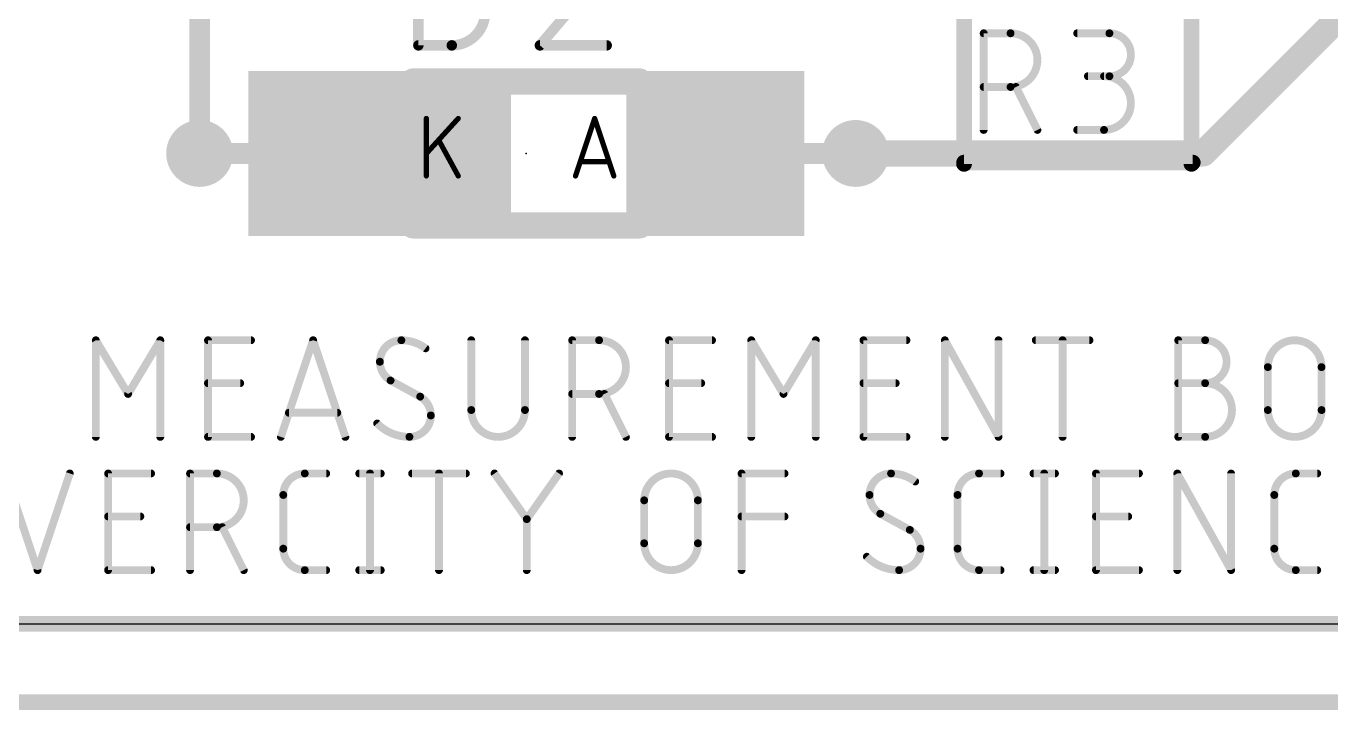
# Model space of a CAD drawing. Extents: x -2.3 to 95.2, y -2.6 to 57.4.
# Drawn here: x 27.6 to 40.28, y -0.84 to 5.81 of the extents above; entities that cross this region are included whole.
import ezdxf

# ---------------------------------------------------------------- set-up
doc = ezdxf.new("R2010")
doc.units = 0
for name, color, linetype in [('1', 12, 'CONTINUOUS'), ('16', 132, 'CONTINUOUS'), ('18', 110, 'CONTINUOUS'), ('20', 31, 'CONTINUOUS'), ('23', 53, 'CONTINUOUS'), ('25', 253, 'CONTINUOUS'), ('29', 253, 'CONTINUOUS'), ('51', 253, 'CONTINUOUS')]:
    doc.layers.add(name, color=color, linetype=linetype)

# ---------------------------------------------------------------- blocks, each defined once
blk = doc.blocks.new('RECT')
blk.add_solid([(-0.5, -0.5), (0.5, -0.5), (-0.5, 0.5), (0.5, 0.5)])
blk = doc.blocks.new('ROUNDV')
at = {"const_width": 0.5}
blk.add_lwpolyline([(0, -0.25, 1), (0, 0.25, 1), (0, -0.25)], format="xyb", dxfattribs=at)

msp = doc.modelspace()

# ---------------------------------------------------------------- linework, layer by layer
at = {"layer": '1'}
for points, const_width in [([(30.5612, 4.572), (29.2862, 4.572)], 0.2032), ([(35.6616, 4.572), (34.3612, 4.572)], 0.2032), ([(-0.4522, 0), (52.705, 0)], 0.1524)]:
    msp.add_lwpolyline(points, dxfattribs=dict(at, const_width=const_width))
at = {"layer": '1', "const_width": 0.1016}
for points in [[(29.2862, 4.6228, 1), (29.2862, 4.5212)], [(30.5612, 4.5212, 1), (30.5612, 4.6228)], [(34.3612, 4.6228, 1), (34.3612, 4.5212)], [(35.6616, 4.5212, 1), (35.6616, 4.6228)]]:
    msp.add_lwpolyline(points, format="xyb", dxfattribs=at)
at = {"layer": '16'}
for points, const_width in [([(39.0398, 4.572), (44.5008, 10.033)], 0.254), ([(29.2862, 4.572), (29.2862, 6.3246)], 0.2032), ([(35.6616, 4.572), (39.0398, 4.572)], 0.254), ([(-0.4381, 0), (49.53, 0)], 0.1524), ([(-2.2184, -0.762), (95.123, -0.762)], 0.1524)]:
    msp.add_lwpolyline(points, dxfattribs=dict(at, const_width=const_width))
for points, const_width in [([(35.6616, 4.6355, 1), (35.6616, 4.5085)], 0.127), ([(39.0398, 4.5085, 1), (39.0398, 4.6355)], 0.127), ([(29.2354, 4.572, 1), (29.337, 4.572)], 0.1016), ([(38.9949, 4.6169, 1), (39.0847, 4.5271)], 0.127)]:
    msp.add_lwpolyline(points, format="xyb", dxfattribs=dict(at, const_width=const_width))
at = {"layer": '20'}
msp.add_line((2, 0), (53.34, 0), dxfattribs=at)
at = {"layer": '23'}
msp.add_point((32.4612, 4.572), dxfattribs=at)
at = {"layer": '25'}
for points, const_width in [([(36.7157, 4.4704), (36.7157, 7.5311)], 0.1524), ([(38.9255, 4.4704), (38.9255, 7.5311)], 0.1524), ([(31.412, 5.6228), (31.412, 6.7912)], 0.1016), ([(33.1448, 6.2719), (32.5931, 5.6228)], 0.1016), ([(36.9062, 4.8006), (36.9062, 5.7404)], 0.0762), ([(36.9062, 5.7404), (37.1673, 5.7404)], 0.0762), ([(37.8149, 5.7404), (38.1282, 5.7404)], 0.0762), ([(31.7366, 5.6228), (31.412, 5.6228)], 0.1016), ([(32.5931, 5.6228), (33.2422, 5.6228)], 0.1016), ([(38.1282, 5.3227), (37.9193, 5.3227)], 0.0762), ([(37.1673, 5.2183), (36.9062, 5.2183)], 0.0762), ([(37.4283, 4.8006), (37.2195, 5.2183)], 0.0762), ([(31.489, 4.3534), (31.489, 4.9122)], 0.0508), ([(31.7994, 4.9122), (31.489, 4.5707)], 0.0508), ([(32.939, 4.3534), (33.1253, 4.9122)], 0.0508), ([(33.1253, 4.9122), (33.3115, 4.3534)], 0.0508), ([(37.8149, 4.8006), (38.0759, 4.8006)], 0.0762), ([(31.7994, 4.3534), (31.6132, 4.6949)], 0.0508), ([(33.265, 4.4931), (32.9856, 4.4931)], 0.0508), ([(36.7157, 4.4831), (38.9382, 4.4831)], 0.1524), ([(28.2772, 1.8161), (28.2772, 2.7559)], 0.0762), ([(28.2772, 2.7559), (28.5905, 2.2338)], 0.0762), ([(28.5905, 2.2338), (28.9037, 2.7559)], 0.0762), ([(28.9037, 2.7559), (28.9037, 1.8161)], 0.0762), ([(29.3675, 1.8161), (29.3675, 2.7559)], 0.0762), ([(29.3675, 2.7559), (29.7852, 2.7559)], 0.0762), ([(30.0755, 1.8161), (30.3888, 2.7559)], 0.0762), ([(30.3888, 2.7559), (30.7021, 1.8161)], 0.0762), ([(31.926, 2.7559), (31.926, 2.0772)], 0.0762), ([(32.4482, 2.0772), (32.4482, 2.7559)], 0.0762), ([(32.9071, 1.8161), (32.9071, 2.7559)], 0.0762), ([(32.9071, 2.7559), (33.1682, 2.7559)], 0.0762), ([(33.848, 1.8161), (33.848, 2.7559)], 0.0762), ([(33.848, 2.7559), (34.2657, 2.7559)], 0.0762), ([(34.6475, 1.8161), (34.6475, 2.7559)], 0.0762), ([(34.6475, 2.7559), (34.9608, 2.2338)], 0.0762), ([(34.9608, 2.2338), (35.274, 2.7559)], 0.0762), ([(35.274, 2.7559), (35.274, 1.8161)], 0.0762), ([(35.7378, 1.8161), (35.7378, 2.7559)], 0.0762), ([(35.7378, 2.7559), (36.1555, 2.7559)], 0.0762), ([(36.5285, 1.8161), (36.5285, 2.7559)], 0.0762), ([(36.5285, 2.7559), (37.0506, 1.8161)], 0.0762), ([(37.0506, 1.8161), (37.0506, 2.7559)], 0.0762), ([(37.4124, 2.7559), (37.9345, 2.7559)], 0.0762), ([(37.6735, 1.8161), (37.6735, 2.7559)], 0.0762), ([(38.7971, 1.8161), (38.7971, 2.7559)], 0.0762), ([(38.7971, 2.7559), (39.0582, 2.7559)], 0.0762), ([(39.6679, 2.0772), (39.6679, 2.4948)], 0.0762), ([(40.19, 2.4948), (40.19, 2.0772)], 0.0762), ([(29.3675, 2.3382), (29.6808, 2.3382)], 0.0762), ([(31.4293, 2.2077), (31.1422, 2.3643)], 0.0762), ([(33.848, 2.3382), (34.1613, 2.3382)], 0.0762), ([(35.7378, 2.3382), (36.051, 2.3382)], 0.0762), ([(38.7971, 2.3382), (39.0582, 2.3382)], 0.0762), ([(33.1682, 2.2338), (32.9071, 2.2338)], 0.0762), ([(33.4292, 1.8161), (33.2204, 2.2338)], 0.0762), ([(30.6237, 2.0511), (30.1538, 2.0511)], 0.0762), ([(29.7852, 1.8161), (29.3675, 1.8161)], 0.0762), ([(34.2657, 1.8161), (33.848, 1.8161)], 0.0762), ([(36.1555, 1.8161), (35.7378, 1.8161)], 0.0762), ([(39.0582, 1.8161), (38.7971, 1.8161)], 0.0762), ([(27.3975, 1.4605), (27.7108, 0.5207)], 0.0762), ([(27.7108, 0.5207), (28.0241, 1.4605)], 0.0762), ([(28.3964, 0.5207), (28.3964, 1.4605)], 0.0762), ([(28.3964, 1.4605), (28.8141, 1.4605)], 0.0762), ([(29.1928, 0.5207), (29.1928, 1.4605)], 0.0762), ([(29.1928, 1.4605), (29.4539, 1.4605)], 0.0762), ([(30.3078, 1.4605), (30.5166, 1.4605)], 0.0762), ([(30.8372, 1.4605), (31.0461, 1.4605)], 0.0762), ([(30.9417, 1.4605), (30.9417, 0.5207)], 0.0762), ([(31.3512, 1.4605), (31.8733, 1.4605)], 0.0762), ([(31.6122, 0.5207), (31.6122, 1.4605)], 0.0762), ([(32.1524, 1.4605), (32.4657, 1.0167)], 0.0762), ([(32.4657, 1.0167), (32.7789, 1.4605)], 0.0762), ([(34.5533, 0.5207), (34.5533, 1.4605)], 0.0762), ([(34.5533, 1.4605), (34.971, 1.4605)], 0.0762), ([(36.8609, 1.4605), (37.0698, 1.4605)], 0.0762), ([(37.3904, 1.4605), (37.5992, 1.4605)], 0.0762), ([(37.4948, 1.4605), (37.4948, 0.5207)], 0.0762), ([(37.9975, 0.5207), (37.9975, 1.4605)], 0.0762), ([(37.9975, 1.4605), (38.4152, 1.4605)], 0.0762), ([(38.7882, 0.5207), (38.7882, 1.4605)], 0.0762), ([(38.7882, 1.4605), (39.3104, 0.5207)], 0.0762), ([(39.3104, 0.5207), (39.3104, 1.4605)], 0.0762), ([(39.9394, 1.4605), (40.1482, 1.4605)], 0.0762), ([(30.0989, 0.7295), (30.0989, 1.2517)], 0.0762), ([(36.6521, 0.7295), (36.6521, 1.2517)], 0.0762), ([(39.7305, 0.7295), (39.7305, 1.2517)], 0.0762), ([(33.6067, 0.7818), (33.6067, 1.1994)], 0.0762), ([(34.1288, 1.1994), (34.1288, 0.7818)], 0.0762), ([(28.3964, 1.0428), (28.7096, 1.0428)], 0.0762), ([(32.4657, 0.5207), (32.4657, 1.0167)], 0.0762), ([(34.5533, 1.0428), (34.971, 1.0428)], 0.0762), ([(36.1884, 0.9123), (35.9013, 1.0689)], 0.0762), ([(37.9975, 1.0428), (38.3108, 1.0428)], 0.0762), ([(29.4539, 0.9384), (29.1928, 0.9384)], 0.0762), ([(29.7149, 0.5207), (29.5061, 0.9384)], 0.0762), ([(28.8141, 0.5207), (28.3964, 0.5207)], 0.0762), ([(30.5166, 0.5207), (30.3078, 0.5207)], 0.0762), ([(30.8372, 0.5207), (31.0461, 0.5207)], 0.0762), ([(37.0698, 0.5207), (36.8609, 0.5207)], 0.0762), ([(37.3904, 0.5207), (37.5992, 0.5207)], 0.0762), ([(38.4152, 0.5207), (37.9975, 0.5207)], 0.0762), ([(40.1482, 0.5207), (39.9394, 0.5207)], 0.0762)]:
    msp.add_lwpolyline(points, dxfattribs=dict(at, const_width=const_width))
for points, const_width in [([(31.7366, 5.6228, 0.4142), (32.0611, 5.9474)], 0.1016), ([(36.9252, 5.7404, 1), (36.8871, 5.7404)], 0.0381), ([(36.9062, 5.7595, 1), (36.9062, 5.7214)], 0.0381), ([(37.1673, 5.7595, 1), (37.1673, 5.7214)], 0.0381), ([(37.1673, 5.2183, 1), (37.1673, 5.7404)], 0.0762), ([(37.1673, 5.7214, 1), (37.1673, 5.7595)], 0.0381), ([(37.8149, 5.7595, 1), (37.8149, 5.7214)], 0.0381), ([(38.1282, 5.7595, 1), (38.1282, 5.7214)], 0.0381), ([(38.1282, 5.3227, 1), (38.1282, 5.7404)], 0.0762), ([(38.1282, 5.7214, 1), (38.1282, 5.7595)], 0.0381), ([(31.412, 5.6482, 1), (31.412, 5.5974)], 0.0508), ([(31.3866, 5.6228, 1), (31.4374, 5.6228)], 0.0508), ([(31.7366, 5.6482, 1), (31.7366, 5.5974)], 0.0508), ([(31.7366, 5.5974, 1), (31.7366, 5.6482)], 0.0508), ([(32.5737, 5.6393, 1), (32.6125, 5.6063)], 0.0508), ([(32.5931, 5.6482, 1), (32.5931, 5.5974)], 0.0508), ([(33.2422, 5.5974, 1), (33.2422, 5.6482)], 0.0508), ([(37.9193, 5.3418, 1), (37.9193, 5.3037)], 0.0381), ([(38.0759, 5.3418, 1), (38.0759, 5.3037)], 0.0381), ([(38.0759, 4.8006, 1), (38.0759, 5.3227)], 0.0762), ([(38.1282, 5.3418, 1), (38.1282, 5.3037)], 0.0381), ([(38.1282, 5.3037, 1), (38.1282, 5.3418)], 0.0381), ([(36.9062, 5.2373, 1), (36.9062, 5.1992)], 0.0381), ([(37.1673, 5.2373, 1), (37.1673, 5.1992)], 0.0381), ([(37.1673, 5.1992, 1), (37.1673, 5.2373)], 0.0381), ([(37.2365, 5.2268, 1), (37.2024, 5.2098)], 0.0381), ([(31.5017, 4.9122, 1), (31.4763, 4.9122)], 0.0254), ([(31.8088, 4.9037, 1), (31.79, 4.9207)], 0.0254), ([(33.1373, 4.9162, 1), (33.1132, 4.9082)], 0.0254), ([(33.1373, 4.9082, 1), (33.1132, 4.9162)], 0.0254), ([(36.8871, 4.8006, 1), (36.9252, 4.8006)], 0.0381), ([(37.4113, 4.7921, 1), (37.4453, 4.8091)], 0.0381), ([(37.8149, 4.8197, 1), (37.8149, 4.7816)], 0.0381), ([(38.0759, 4.8197, 1), (38.0759, 4.7816)], 0.0381), ([(38.0759, 4.7816, 1), (38.0759, 4.8197)], 0.0381), ([(31.6243, 4.701, 1), (31.602, 4.6888)], 0.0254), ([(31.4796, 4.5793, 1), (31.4984, 4.5622)], 0.0254), ([(32.9856, 4.5058, 1), (32.9856, 4.4804)], 0.0254), ([(33.265, 4.4804, 1), (33.265, 4.5058)], 0.0254), ([(36.7157, 4.5212, 1), (36.7157, 4.445)], 0.0762), ([(36.6776, 4.4704, 1), (36.7538, 4.4704)], 0.0762), ([(38.8874, 4.4704, 1), (38.9636, 4.4704)], 0.0762), ([(38.9382, 4.445, 1), (38.9382, 4.5212)], 0.0762), ([(31.4763, 4.3534, 1), (31.5017, 4.3534)], 0.0254), ([(31.7883, 4.3473, 1), (31.8106, 4.3595)], 0.0254), ([(32.927, 4.3574, 1), (32.951, 4.3494)], 0.0254), ([(33.2995, 4.3494, 1), (33.3236, 4.3574)], 0.0254), ([(28.2963, 2.7559, 1), (28.2582, 2.7559)], 0.0381), ([(28.2936, 2.7657, 1), (28.2609, 2.7461)], 0.0381), ([(28.9228, 2.7559, 1), (28.8847, 2.7559)], 0.0381), ([(28.9201, 2.7461, 1), (28.8874, 2.7657)], 0.0381), ([(29.3865, 2.7559, 1), (29.3484, 2.7559)], 0.0381), ([(29.3675, 2.775, 1), (29.3675, 2.7369)], 0.0381), ([(29.7852, 2.7369, 1), (29.7852, 2.775)], 0.0381), ([(30.4069, 2.7619, 1), (30.3707, 2.7499)], 0.0381), ([(30.4069, 2.7499, 1), (30.3707, 2.7619)], 0.0381), ([(31.2466, 2.7559, 0.4142), (31.0378, 2.5471)], 0.0762), ([(31.4816, 2.6776, 0.1623), (31.2466, 2.7559)], 0.0762), ([(31.2466, 2.7749, 1), (31.2466, 2.7369)], 0.0381), ([(31.2466, 2.7368, 1), (31.2466, 2.7749)], 0.0381), ([(31.9451, 2.7559, 1), (31.907, 2.7559)], 0.0381), ([(32.4672, 2.7559, 1), (32.4291, 2.7559)], 0.0381), ([(32.9071, 2.775, 1), (32.9071, 2.7369)], 0.0381), ([(32.9262, 2.7559, 1), (32.8881, 2.7559)], 0.0381), ([(33.1682, 2.2338, 1), (33.1682, 2.7559)], 0.0762), ([(33.1682, 2.775, 1), (33.1682, 2.7369)], 0.0381), ([(33.1682, 2.7369, 1), (33.1682, 2.775)], 0.0381), ([(33.848, 2.775, 1), (33.848, 2.7369)], 0.0381), ([(33.8671, 2.7559, 1), (33.829, 2.7559)], 0.0381), ([(34.2657, 2.7369, 1), (34.2657, 2.775)], 0.0381), ([(34.6638, 2.7657, 1), (34.6312, 2.7461)], 0.0381), ([(34.6666, 2.7559, 1), (34.6285, 2.7559)], 0.0381), ([(35.2931, 2.7559, 1), (35.255, 2.7559)], 0.0381), ([(35.2904, 2.7461, 1), (35.2577, 2.7657)], 0.0381), ([(35.7568, 2.7559, 1), (35.7187, 2.7559)], 0.0381), ([(35.7378, 2.775, 1), (35.7378, 2.7369)], 0.0381), ([(36.1555, 2.7369, 1), (36.1555, 2.775)], 0.0381), ([(36.5452, 2.7652, 1), (36.5119, 2.7466)], 0.0381), ([(36.5476, 2.7559, 1), (36.5095, 2.7559)], 0.0381), ([(37.0697, 2.7559, 1), (37.0316, 2.7559)], 0.0381), ([(37.4124, 2.775, 1), (37.4124, 2.7369)], 0.0381), ([(37.6925, 2.7559, 1), (37.6544, 2.7559)], 0.0381), ([(37.9345, 2.7369, 1), (37.9345, 2.775)], 0.0381), ([(38.7971, 2.775, 1), (38.7971, 2.7369)], 0.0381), ([(38.8162, 2.7559, 1), (38.7781, 2.7559)], 0.0381), ([(39.0582, 2.3382, 1), (39.0582, 2.7559)], 0.0762), ([(39.0582, 2.775, 1), (39.0582, 2.7369)], 0.0381), ([(39.0582, 2.7369, 1), (39.0582, 2.775)], 0.0381), ([(40.19, 2.4948, 1), (39.6679, 2.4948)], 0.0762), ([(31.4701, 2.6623, 1), (31.493, 2.6928)], 0.0381), ([(31.0568, 2.5471, 1), (31.0187, 2.5471)], 0.0381), ([(31.0187, 2.5471, 1), (31.0568, 2.5471)], 0.0381), ([(31.0378, 2.5471, 0.2656), (31.1422, 2.3643)], 0.0762), ([(39.687, 2.4948, 1), (39.6489, 2.4948)], 0.0381), ([(39.6489, 2.4948, 1), (39.687, 2.4948)], 0.0381), ([(40.2091, 2.4948, 1), (40.171, 2.4948)], 0.0381), ([(40.171, 2.4948, 1), (40.2091, 2.4948)], 0.0381), ([(29.3675, 2.3573, 1), (29.3675, 2.3192)], 0.0381), ([(29.6808, 2.3192, 1), (29.6808, 2.3573)], 0.0381), ([(31.1513, 2.381, 1), (31.1331, 2.3476)], 0.0381), ([(31.1325, 2.3479, 1), (31.1518, 2.3807)], 0.0381), ([(33.848, 2.3573, 1), (33.848, 2.3192)], 0.0381), ([(34.1613, 2.3192, 1), (34.1613, 2.3573)], 0.0381), ([(35.7378, 2.3573, 1), (35.7378, 2.3192)], 0.0381), ([(36.051, 2.3192, 1), (36.051, 2.3573)], 0.0381), ([(38.7971, 2.3573, 1), (38.7971, 2.3192)], 0.0381), ([(39.0582, 1.8161, 1), (39.0582, 2.3382)], 0.0762), ([(39.0582, 2.3573, 1), (39.0582, 2.3192)], 0.0381), ([(39.0582, 2.3573, 1), (39.0582, 2.3192)], 0.0381), ([(39.0582, 2.3192, 1), (39.0582, 2.3573)], 0.0381), ([(28.5741, 2.2436, 1), (28.6068, 2.224)], 0.0381), ([(28.5741, 2.224, 1), (28.6068, 2.2436)], 0.0381), ([(31.5338, 2.0249, 0.2656), (31.4293, 2.2077)], 0.0762), ([(31.439, 2.2241, 1), (31.4197, 2.1913)], 0.0381), ([(31.4202, 2.191, 1), (31.4385, 2.2244)], 0.0381), ([(32.9071, 2.2528, 1), (32.9071, 2.2147)], 0.0381), ([(33.1682, 2.2528, 1), (33.1682, 2.2147)], 0.0381), ([(33.1682, 2.2147, 1), (33.1682, 2.2528)], 0.0381), ([(33.2374, 2.2423, 1), (33.2033, 2.2253)], 0.0381), ([(34.9444, 2.2436, 1), (34.9771, 2.224)], 0.0381), ([(34.9444, 2.224, 1), (34.9771, 2.2436)], 0.0381), ([(30.1538, 2.0701, 1), (30.1538, 2.032)], 0.0381), ([(30.6237, 2.032, 1), (30.6237, 2.0701)], 0.0381), ([(31.3249, 1.8161, 0.4142), (31.5338, 2.0249)], 0.0762), ([(31.5528, 2.0249, 1), (31.5147, 2.0249)], 0.0381), ([(31.5147, 2.0249, 1), (31.5528, 2.0249)], 0.0381), ([(31.926, 2.0772, 1), (32.4482, 2.0772)], 0.0762), ([(31.9451, 2.0772, 1), (31.907, 2.0772)], 0.0381), ([(31.907, 2.0772, 1), (31.9451, 2.0772)], 0.0381), ([(32.4672, 2.0772, 1), (32.4291, 2.0772)], 0.0381), ([(32.4291, 2.0772, 1), (32.4672, 2.0772)], 0.0381), ([(39.6679, 2.0772, 1), (40.19, 2.0772)], 0.0762), ([(39.687, 2.0772, 1), (39.6489, 2.0772)], 0.0381), ([(39.6489, 2.0772, 1), (39.687, 2.0772)], 0.0381), ([(40.2091, 2.0772, 1), (40.171, 2.0772)], 0.0381), ([(40.171, 2.0772, 1), (40.2091, 2.0772)], 0.0381), ([(31.0252, 1.96, 1), (30.9981, 1.9332)], 0.0381), ([(31.0117, 1.9466, 0.2), (31.3249, 1.8161)], 0.0762), ([(28.2582, 1.8161, 1), (28.2963, 1.8161)], 0.0381), ([(28.8847, 1.8161, 1), (28.9228, 1.8161)], 0.0381), ([(29.3675, 1.8352, 1), (29.3675, 1.7971)], 0.0381), ([(29.3484, 1.8161, 1), (29.3865, 1.8161)], 0.0381), ([(29.7852, 1.7971, 1), (29.7852, 1.8352)], 0.0381), ([(30.0575, 1.8221, 1), (30.0936, 1.8101)], 0.0381), ([(30.684, 1.8101, 1), (30.7201, 1.8221)], 0.0381), ([(31.3249, 1.8352, 1), (31.3249, 1.7971)], 0.0381), ([(31.3249, 1.7971, 1), (31.3249, 1.8351)], 0.0381), ([(32.8881, 1.8161, 1), (32.9262, 1.8161)], 0.0381), ([(33.4122, 1.8076, 1), (33.4463, 1.8246)], 0.0381), ([(33.848, 1.8352, 1), (33.848, 1.7971)], 0.0381), ([(33.829, 1.8161, 1), (33.8671, 1.8161)], 0.0381), ([(34.2657, 1.7971, 1), (34.2657, 1.8352)], 0.0381), ([(34.6285, 1.8161, 1), (34.6666, 1.8161)], 0.0381), ([(35.255, 1.8161, 1), (35.2931, 1.8161)], 0.0381), ([(35.7187, 1.8161, 1), (35.7568, 1.8161)], 0.0381), ([(35.7378, 1.8352, 1), (35.7378, 1.7971)], 0.0381), ([(36.1555, 1.7971, 1), (36.1555, 1.8352)], 0.0381), ([(36.5095, 1.8161, 1), (36.5476, 1.8161)], 0.0381), ([(37.0316, 1.8161, 1), (37.0697, 1.8161)], 0.0381), ([(37.034, 1.8068, 1), (37.0673, 1.8254)], 0.0381), ([(37.6544, 1.8161, 1), (37.6925, 1.8161)], 0.0381), ([(38.7971, 1.8352, 1), (38.7971, 1.7971)], 0.0381), ([(38.7781, 1.8161, 1), (38.8162, 1.8161)], 0.0381), ([(39.0582, 1.8351, 1), (39.0582, 1.797)], 0.0381), ([(39.0582, 1.7971, 1), (39.0582, 1.8352)], 0.0381), ([(28.0421, 1.4545, 1), (28.006, 1.4665)], 0.0381), ([(28.3964, 1.4796, 1), (28.3964, 1.4415)], 0.0381), ([(28.4154, 1.4605, 1), (28.3773, 1.4605)], 0.0381), ([(28.8141, 1.4415, 1), (28.8141, 1.4796)], 0.0381), ([(29.1928, 1.4796, 1), (29.1928, 1.4415)], 0.0381), ([(29.2119, 1.4605, 1), (29.1738, 1.4605)], 0.0381), ([(29.4539, 1.4796, 1), (29.4539, 1.4415)], 0.0381), ([(29.4539, 0.9384, 1), (29.4539, 1.4605)], 0.0762), ([(29.4539, 1.4415, 1), (29.4539, 1.4796)], 0.0381), ([(30.3078, 1.4605, 0.4142), (30.0989, 1.2517)], 0.0762), ([(30.3078, 1.4796, 1), (30.3078, 1.4415)], 0.0381), ([(30.3078, 1.4415, 1), (30.3078, 1.4795)], 0.0381), ([(30.5166, 1.4415, 1), (30.5166, 1.4796)], 0.0381), ([(30.8372, 1.4796, 1), (30.8372, 1.4415)], 0.0381), ([(30.9607, 1.4605, 1), (30.9226, 1.4605)], 0.0381), ([(31.0461, 1.4415, 1), (31.0461, 1.4796)], 0.0381), ([(31.3512, 1.4796, 1), (31.3512, 1.4415)], 0.0381), ([(31.6313, 1.4605, 1), (31.5932, 1.4605)], 0.0381), ([(31.8733, 1.4415, 1), (31.8733, 1.4796)], 0.0381), ([(32.168, 1.4715, 1), (32.1368, 1.4495)], 0.0381), ([(32.7945, 1.4495, 1), (32.7634, 1.4715)], 0.0381), ([(34.1288, 1.1994, 1), (33.6067, 1.1994)], 0.0762), ([(34.5533, 1.4796, 1), (34.5533, 1.4415)], 0.0381), ([(34.5724, 1.4605, 1), (34.5343, 1.4605)], 0.0381), ([(34.971, 1.4415, 1), (34.971, 1.4796)], 0.0381), ([(36.0057, 1.4605, 0.4142), (35.7968, 1.2517)], 0.0762), ([(36.2406, 1.3822, 0.1623), (36.0057, 1.4605)], 0.0762), ([(36.0057, 1.4795, 1), (36.0057, 1.4415)], 0.0381), ([(36.0057, 1.4414, 1), (36.0057, 1.4795)], 0.0381), ([(36.2292, 1.3669, 1), (36.2521, 1.3974)], 0.0381), ([(36.8609, 1.4605, 0.4142), (36.6521, 1.2517)], 0.0762), ([(36.8609, 1.4796, 1), (36.8609, 1.4415)], 0.0381), ([(36.8609, 1.4415, 1), (36.8609, 1.4795)], 0.0381), ([(37.0698, 1.4415, 1), (37.0698, 1.4796)], 0.0381), ([(37.3904, 1.4796, 1), (37.3904, 1.4415)], 0.0381), ([(37.5139, 1.4605, 1), (37.4758, 1.4605)], 0.0381), ([(37.5992, 1.4415, 1), (37.5992, 1.4796)], 0.0381), ([(37.9975, 1.4796, 1), (37.9975, 1.4415)], 0.0381), ([(38.0166, 1.4605, 1), (37.9785, 1.4605)], 0.0381), ([(38.4152, 1.4415, 1), (38.4152, 1.4796)], 0.0381), ([(38.8073, 1.4605, 1), (38.7692, 1.4605)], 0.0381), ([(38.8049, 1.4698, 1), (38.7716, 1.4512)], 0.0381), ([(39.3294, 1.4605, 1), (39.2913, 1.4605)], 0.0381), ([(39.9394, 1.4605, 0.4142), (39.7305, 1.2517)], 0.0762), ([(39.9394, 1.4796, 1), (39.9394, 1.4415)], 0.0381), ([(39.9394, 1.4415, 1), (39.9394, 1.4795)], 0.0381), ([(40.1482, 1.4415, 1), (40.1482, 1.4796)], 0.0381), ([(30.118, 1.2517, 1), (30.0799, 1.2517)], 0.0381), ([(30.0799, 1.2517, 1), (30.118, 1.2517)], 0.0381), ([(35.7968, 1.2517, 0.2656), (35.9013, 1.0689)], 0.0762), ([(35.8159, 1.2517, 1), (35.7778, 1.2517)], 0.0381), ([(35.7778, 1.2517, 1), (35.8159, 1.2517)], 0.0381), ([(36.6711, 1.2517, 1), (36.633, 1.2517)], 0.0381), ([(36.633, 1.2517, 1), (36.6711, 1.2517)], 0.0381), ([(39.7496, 1.2517, 1), (39.7115, 1.2517)], 0.0381), ([(39.7115, 1.2517, 1), (39.7496, 1.2517)], 0.0381), ([(33.6257, 1.1994, 1), (33.5876, 1.1994)], 0.0381), ([(33.5876, 1.1994, 1), (33.6257, 1.1994)], 0.0381), ([(34.1478, 1.1994, 1), (34.1097, 1.1994)], 0.0381), ([(34.1097, 1.1994, 1), (34.1478, 1.1994)], 0.0381), ([(28.3964, 1.0619, 1), (28.3964, 1.0238)], 0.0381), ([(28.7096, 1.0238, 1), (28.7096, 1.0619)], 0.0381), ([(32.4847, 1.0167, 1), (32.4466, 1.0167)], 0.0381), ([(32.4501, 1.0277, 1), (32.4812, 1.0057)], 0.0381), ([(32.4501, 1.0057, 1), (32.4812, 1.0277)], 0.0381), ([(34.5533, 1.0619, 1), (34.5533, 1.0238)], 0.0381), ([(34.971, 1.0238, 1), (34.971, 1.0619)], 0.0381), ([(35.9104, 1.0856, 1), (35.8921, 1.0522)], 0.0381), ([(35.8916, 1.0525, 1), (35.9109, 1.0853)], 0.0381), ([(37.9975, 1.0619, 1), (37.9975, 1.0238)], 0.0381), ([(38.3108, 1.0238, 1), (38.3108, 1.0619)], 0.0381), ([(29.1928, 0.9574, 1), (29.1928, 0.9193)], 0.0381), ([(29.4539, 0.9574, 1), (29.4539, 0.9193)], 0.0381), ([(29.4539, 0.9193, 1), (29.4539, 0.9574)], 0.0381), ([(29.5231, 0.9469, 1), (29.489, 0.9299)], 0.0381), ([(36.2929, 0.7295, 0.2656), (36.1884, 0.9123)], 0.0762), ([(36.1981, 0.9287, 1), (36.1788, 0.8959)], 0.0381), ([(36.1793, 0.8956, 1), (36.1976, 0.929)], 0.0381), ([(30.0989, 0.7295, 0.4142), (30.3078, 0.5207)], 0.0762), ([(30.118, 0.7295, 1), (30.0799, 0.7295)], 0.0381), ([(33.6067, 0.7818, 1), (34.1288, 0.7818)], 0.0762), ([(33.6257, 0.7818, 1), (33.5876, 0.7818)], 0.0381), ([(33.5876, 0.7818, 1), (33.6257, 0.7818)], 0.0381), ([(34.1478, 0.7818, 1), (34.1097, 0.7818)], 0.0381), ([(34.1097, 0.7818, 1), (34.1478, 0.7818)], 0.0381), ([(36.084, 0.5207, 0.4142), (36.2929, 0.7295)], 0.0762), ([(36.3119, 0.7295, 1), (36.2738, 0.7295)], 0.0381), ([(36.6521, 0.7295, 0.4142), (36.8609, 0.5207)], 0.0762), ([(36.6711, 0.7295, 1), (36.633, 0.7295)], 0.0381), ([(39.7305, 0.7295, 0.4142), (39.9394, 0.5207)], 0.0762), ([(39.7496, 0.7295, 1), (39.7115, 0.7295)], 0.0381), ([(30.0799, 0.7295, 1), (30.118, 0.7295)], 0.0381), ([(35.7707, 0.6512, 0.2), (36.084, 0.5207)], 0.0762), ([(35.7843, 0.6646, 1), (35.7572, 0.6378)], 0.0381), ([(36.2738, 0.7295, 1), (36.3119, 0.7295)], 0.0381), ([(36.633, 0.7295, 1), (36.6711, 0.7295)], 0.0381), ([(39.7115, 0.7295, 1), (39.7496, 0.7295)], 0.0381), ([(27.6927, 0.5267, 1), (27.7289, 0.5147)], 0.0381), ([(27.6927, 0.5147, 1), (27.7289, 0.5267)], 0.0381), ([(28.3964, 0.5398, 1), (28.3964, 0.5017)], 0.0381), ([(28.3773, 0.5207, 1), (28.4154, 0.5207)], 0.0381), ([(28.8141, 0.5017, 1), (28.8141, 0.5398)], 0.0381), ([(29.1738, 0.5207, 1), (29.2119, 0.5207)], 0.0381), ([(29.6979, 0.5122, 1), (29.732, 0.5292)], 0.0381), ([(30.3078, 0.5398, 1), (30.3078, 0.5017)], 0.0381), ([(30.3078, 0.5017, 1), (30.3078, 0.5398)], 0.0381), ([(30.5166, 0.5017, 1), (30.5166, 0.5398)], 0.0381), ([(30.8372, 0.5398, 1), (30.8372, 0.5017)], 0.0381), ([(30.9226, 0.5207, 1), (30.9607, 0.5207)], 0.0381), ([(31.0461, 0.5017, 1), (31.0461, 0.5398)], 0.0381), ([(31.5932, 0.5207, 1), (31.6313, 0.5207)], 0.0381), ([(32.4466, 0.5207, 1), (32.4847, 0.5207)], 0.0381), ([(34.5343, 0.5207, 1), (34.5724, 0.5207)], 0.0381), ([(36.084, 0.5398, 1), (36.084, 0.5017)], 0.0381), ([(36.084, 0.5017, 1), (36.084, 0.5397)], 0.0381), ([(36.8609, 0.5398, 1), (36.8609, 0.5017)], 0.0381), ([(36.8609, 0.5017, 1), (36.8609, 0.5398)], 0.0381), ([(37.0698, 0.5017, 1), (37.0698, 0.5398)], 0.0381), ([(37.3904, 0.5398, 1), (37.3904, 0.5017)], 0.0381), ([(37.4758, 0.5207, 1), (37.5139, 0.5207)], 0.0381), ([(37.5992, 0.5017, 1), (37.5992, 0.5398)], 0.0381), ([(37.9975, 0.5398, 1), (37.9975, 0.5017)], 0.0381), ([(37.9785, 0.5207, 1), (38.0166, 0.5207)], 0.0381), ([(38.4152, 0.5017, 1), (38.4152, 0.5398)], 0.0381), ([(38.7692, 0.5207, 1), (38.8073, 0.5207)], 0.0381), ([(39.2913, 0.5207, 1), (39.3294, 0.5207)], 0.0381), ([(39.2937, 0.5114, 1), (39.327, 0.53)], 0.0381), ([(39.9394, 0.5398, 1), (39.9394, 0.5017)], 0.0381), ([(39.9394, 0.5017, 1), (39.9394, 0.5398)], 0.0381), ([(40.1482, 0.5017, 1), (40.1482, 0.5398)], 0.0381)]:
    msp.add_lwpolyline(points, format="xyb", dxfattribs=dict(at, const_width=const_width))
at = {"layer": '51', "const_width": 0.254}
for points in [[(31.3612, 5.272), (33.5612, 5.272)], [(31.3612, 3.872), (31.3612, 5.272)], [(33.5612, 5.272), (33.5612, 3.872)], [(33.5612, 3.872), (31.3612, 3.872)]]:
    msp.add_lwpolyline(points, dxfattribs=at)
at = {"layer": '51', "const_width": 0.127}
for points in [[(31.3612, 5.3355, 1), (31.3612, 5.2085)], [(31.4247, 5.272, 1), (31.2977, 5.272)], [(33.6247, 5.272, 1), (33.4977, 5.272)], [(33.5612, 5.2085, 1), (33.5612, 5.3355)], [(31.3612, 3.9355, 1), (31.3612, 3.8085)], [(31.2977, 3.872, 1), (31.4247, 3.872)], [(33.4977, 3.872, 1), (33.6247, 3.872)], [(33.5612, 3.8085, 1), (33.5612, 3.9355)]]:
    msp.add_lwpolyline(points, format="xyb", dxfattribs=at)

# ---------------------------------------------------------------- block references
at = {"layer": '1', "xscale": 1.4, "yscale": 1.4}
for p in [(30.5612, 4.572), (34.3612, 4.572)]:
    msp.add_blockref('RECT', p, dxfattribs=at)
at = {"layer": '18', "xscale": 0.65, "yscale": 0.65}
for p in [(29.2862, 4.572), (29.2862, 4.572), (35.6616, 4.572), (35.6616, 4.572)]:
    msp.add_blockref('ROUNDV', p, dxfattribs=at)
at = {"layer": '29', "xscale": 1.6032, "yscale": 1.6032}
for p in [(30.5612, 4.572), (34.3612, 4.572)]:
    msp.add_blockref('RECT', p, dxfattribs=at)
at = {"layer": '51'}
for p, xscale, yscale in [((31.8612, 4.597), 0.9, 1.35), ((30.8862, 4.547), 0.75, 0.85), ((34.0362, 4.547), 0.75, 0.85)]:
    msp.add_blockref('RECT', p, dxfattribs=dict(at, xscale=xscale, yscale=yscale))

doc.saveas('drawing.dxf')
